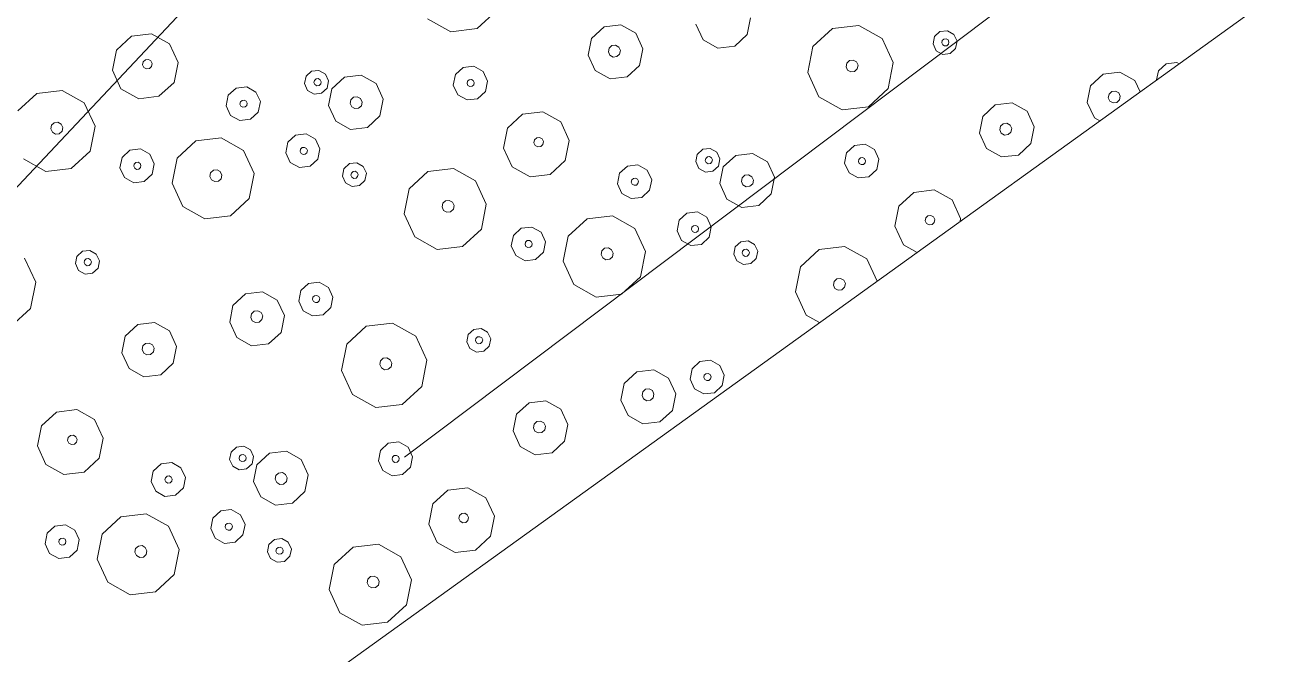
# Model space of a CAD drawing. Header units: metres. Extents: x -2858 to 512, y -1995 to 1252.
# Drawn here: x -555.32 to -549.55, y 353.29 to 356.21 of the extents above; entities that cross this region are included whole.
import ezdxf

# ---------------------------------------------------------------- set-up
doc = ezdxf.new("R2010")
doc.units = ezdxf.units.M
doc.layers.add('Calque commun', color=7, linetype='Continuous')
doc.layers.add('Calque7', color=7, linetype='Continuous')

# ---------------------------------------------------------------- blocks, each defined once
blk = doc.blocks.new('geometrebondepartleger')
at = {"layer": 'Calque7', "color": 1, "linetype": 'Continuous', "lineweight": 9}
blk.add_polyline3d([(141.2008, 124.9129, 79), (146.0805, 124.0046, 79), (151.5015, 122.9015, 79), (157.3363, 121.7891, 79), (165.9825, 119.9858, 79), (155.3815, 121.9588, 79), (170.0435, 119.0562, 79)], dxfattribs=at)
blk = doc.blocks.new('pattern')
at = {"layer": 'Calque commun', "color": 54, "linetype": 'Continuous', "lineweight": 9}
for p, q in [((96.0531, 109.1831), (96.0505, 109.195)), ((96.0902, 109.1503), (96.0531, 109.1831)), ((96.1394, 109.1456), (96.0902, 109.1503)), ((96.1762, 109.1674), (96.1394, 109.1456)), ((96.2457, 109.0937), (96.2687, 109.147)), ((96.2628, 109.0165), (96.2457, 109.0937)), ((96.3386, 109.0764), (96.3455, 109.0922)), ((96.3424, 109.0595), (96.3386, 109.0764)), ((96.3554, 109.048), (96.3424, 109.0595)), ((96.3455, 109.0922), (96.3604, 109.101)), ((96.3604, 109.101), (96.3777, 109.0994)), ((96.3777, 109.0994), (96.3906, 109.088)), ((96.3944, 109.0711), (96.3875, 109.0552)), ((96.3906, 109.088), (96.3944, 109.0711)), ((96.5005, 109.0695), (96.469, 108.9969)), ((96.4943, 109.0974), (96.5005, 109.0695)), ((96.3222, 108.9642), (96.2628, 109.0165)), ((96.3726, 109.0464), (96.3554, 109.048)), ((96.3875, 109.0552), (96.3726, 109.0464)), ((96.4009, 108.9567), (96.3222, 108.9642)), ((96.469, 108.9969), (96.4009, 108.9567)), ((96.6862, 108.8162), (96.7177, 108.8887)), ((96.7177, 108.8887), (96.7858, 108.929)), ((96.7858, 108.929), (96.8646, 108.9215)), ((96.8646, 108.9215), (96.9239, 108.8691)), ((97.2256, 108.8313), (97.2633, 108.9184)), ((97.2633, 108.9184), (97.2753, 108.9255)), ((96.9239, 108.8691), (96.9411, 108.7919)), ((97.2462, 108.7386), (97.2256, 108.8313)), ((97.3418, 108.8199), (97.3473, 108.8326)), ((97.3473, 108.8326), (97.3592, 108.8396)), ((97.3592, 108.8396), (97.373, 108.8383)), ((97.373, 108.8383), (97.3834, 108.8292)), ((97.3834, 108.8292), (97.3864, 108.8157)), ((97.5157, 108.8726), (97.5314, 108.8021)), ((96.7034, 108.739), (96.6862, 108.8162)), ((96.7867, 108.8003), (96.7935, 108.8162)), ((96.7904, 108.7834), (96.7867, 108.8003)), ((96.8034, 108.772), (96.7904, 108.7834)), ((96.7935, 108.8162), (96.8084, 108.825)), ((96.8206, 108.7703), (96.8034, 108.772)), ((96.8084, 108.825), (96.8257, 108.8233)), ((96.8355, 108.7791), (96.8206, 108.7703)), ((96.8257, 108.8233), (96.8386, 108.8119)), ((96.8424, 108.795), (96.8355, 108.7791)), ((96.8386, 108.8119), (96.8424, 108.795)), ((96.9411, 108.7919), (96.9096, 108.7193)), ((97.3448, 108.8064), (97.3418, 108.8199)), ((97.3552, 108.7972), (97.3448, 108.8064)), ((97.369, 108.7959), (97.3552, 108.7972)), ((97.3809, 108.803), (97.369, 108.7959)), ((97.3864, 108.8157), (97.3809, 108.803)), ((97.5314, 108.8021), (97.4936, 108.715)), ((97.6937, 108.7196), (97.7387, 108.8235)), ((96.7627, 108.6866), (96.7034, 108.739)), ((96.9096, 108.7193), (96.8415, 108.6791)), ((97.3174, 108.6758), (97.2462, 108.7386)), ((97.4936, 108.715), (97.4119, 108.6668)), ((97.7195, 108.6037), (97.6937, 108.7196)), ((97.8389, 108.7054), (97.8458, 108.7212)), ((97.8458, 108.7212), (97.8607, 108.73)), ((97.8607, 108.73), (97.878, 108.7284)), ((97.878, 108.7284), (97.8909, 108.7169)), ((97.8909, 108.7169), (97.8947, 108.7)), ((98.0604, 108.7527), (98.0759, 108.6831)), ((96.8415, 108.6791), (96.7627, 108.6866)), ((97.4119, 108.6668), (97.3174, 108.6758)), ((97.8427, 108.6885), (97.8389, 108.7054)), ((97.8557, 108.677), (97.8427, 108.6885)), ((97.8729, 108.6754), (97.8557, 108.677)), ((97.8878, 108.6842), (97.8729, 108.6754)), ((97.8947, 108.7), (97.8878, 108.6842)), ((98.0759, 108.6831), (98.0287, 108.5743)), ((97.8084, 108.5252), (97.7195, 108.6037)), ((98.5377, 108.5855), (98.5803, 108.6107)), ((98.5803, 108.6107), (98.6295, 108.606)), ((98.6295, 108.606), (98.6666, 108.5732)), ((98.0287, 108.5743), (97.9265, 108.5139)), ((98.5181, 108.5402), (98.5377, 108.5855)), ((98.5288, 108.4919), (98.5181, 108.5402)), ((98.5803, 108.535), (98.5844, 108.5446)), ((98.5844, 108.5446), (98.5933, 108.5498)), ((98.5933, 108.5498), (98.6037, 108.5488)), ((98.6037, 108.5488), (98.6115, 108.542)), ((98.6115, 108.542), (98.6137, 108.5318)), ((98.6666, 108.5732), (98.6774, 108.525)), ((97.9265, 108.5139), (97.8084, 108.5252)), ((98.5659, 108.4592), (98.5288, 108.4919)), ((98.5825, 108.5249), (98.5803, 108.535)), ((98.5903, 108.518), (98.5825, 108.5249)), ((98.6006, 108.517), (98.5903, 108.518)), ((98.6096, 108.5223), (98.6006, 108.517)), ((98.6137, 108.5318), (98.6096, 108.5223)), ((98.6774, 108.525), (98.6577, 108.4796)), ((98.7528, 108.4752), (98.8209, 108.5154)), ((98.8209, 108.5154), (98.8997, 108.5079)), ((98.8997, 108.5079), (98.959, 108.4555)), ((97.2915, 108.4057), (97.3112, 108.4511)), ((97.3112, 108.4511), (97.3538, 108.4762)), ((97.3538, 108.4762), (97.403, 108.4715)), ((97.403, 108.4715), (97.4401, 108.4388)), ((97.4401, 108.4388), (97.4508, 108.3905)), ((98.6151, 108.4545), (98.5659, 108.4592)), ((98.6577, 108.4796), (98.6151, 108.4545)), ((98.7213, 108.4026), (98.7528, 108.4752)), ((98.959, 108.4555), (98.9762, 108.3783)), ((96.6605, 108.3562), (96.6903, 108.3738)), ((96.6903, 108.3738), (96.7247, 108.3705)), ((96.7247, 108.3705), (96.7507, 108.3476)), ((97.3023, 108.3574), (97.2915, 108.4057)), ((97.3537, 108.4006), (97.3579, 108.4101)), ((97.356, 108.3904), (97.3537, 108.4006)), ((97.3638, 108.3836), (97.356, 108.3904)), ((97.3579, 108.4101), (97.3668, 108.4154)), ((97.3741, 108.3826), (97.3638, 108.3836)), ((97.3668, 108.4154), (97.3771, 108.4144)), ((97.383, 108.3879), (97.3741, 108.3826)), ((97.3771, 108.4144), (97.3849, 108.4075)), ((97.3872, 108.3974), (97.383, 108.3879)), ((97.3849, 108.4075), (97.3872, 108.3974)), ((97.4508, 108.3905), (97.4312, 108.3452)), ((98.7385, 108.3254), (98.7213, 108.4026)), ((98.8143, 108.3852), (98.8212, 108.4011)), ((98.8181, 108.3683), (98.8143, 108.3852)), ((98.8311, 108.3569), (98.8181, 108.3683)), ((98.8212, 108.4011), (98.8361, 108.4099)), ((98.8361, 108.4099), (98.8533, 108.4082)), ((98.8533, 108.4082), (98.8663, 108.3968)), ((98.8701, 108.3799), (98.8632, 108.364)), ((98.8663, 108.3968), (98.8701, 108.3799)), ((98.9762, 108.3783), (98.9447, 108.3057)), ((96.6467, 108.3245), (96.6605, 108.3562)), ((96.6542, 108.2907), (96.6467, 108.3245)), ((96.6845, 108.3216), (96.6886, 108.3311)), ((96.6867, 108.3115), (96.6845, 108.3216)), ((96.6945, 108.3046), (96.6867, 108.3115)), ((96.6886, 108.3311), (96.6975, 108.3364)), ((96.6975, 108.3364), (96.7079, 108.3354)), ((96.7138, 108.3089), (96.7048, 108.3036)), ((96.7079, 108.3354), (96.7157, 108.3286)), ((96.7179, 108.3184), (96.7138, 108.3089)), ((96.7157, 108.3286), (96.7179, 108.3184)), ((96.7582, 108.3139), (96.7444, 108.2821)), ((96.7507, 108.3476), (96.7582, 108.3139)), ((97.3394, 108.3247), (97.3023, 108.3574)), ((97.3886, 108.32), (97.3394, 108.3247)), ((97.4312, 108.3452), (97.3886, 108.32)), ((97.9918, 108.2857), (98.0055, 108.3175)), ((98.0055, 108.3175), (98.0353, 108.3351)), ((98.0353, 108.3351), (98.0698, 108.3318)), ((98.0698, 108.3318), (98.0957, 108.3089)), ((98.0957, 108.3089), (98.1033, 108.2751)), ((98.7978, 108.273), (98.7385, 108.3254)), ((98.8483, 108.3552), (98.8311, 108.3569)), ((98.8632, 108.364), (98.8483, 108.3552)), ((96.6802, 108.2678), (96.6542, 108.2907)), ((96.7146, 108.2645), (96.6802, 108.2678)), ((96.7048, 108.3036), (96.6945, 108.3046)), ((96.7444, 108.2821), (96.7146, 108.2645)), ((96.9322, 108.2019), (97.0386, 108.2647)), ((97.0386, 108.2647), (97.1617, 108.253)), ((97.1617, 108.253), (97.2543, 108.1712)), ((97.9993, 108.252), (97.9918, 108.2857)), ((98.0252, 108.229), (97.9993, 108.252)), ((98.0312, 108.283), (98.0353, 108.2925)), ((98.0335, 108.2729), (98.0312, 108.283)), ((98.0412, 108.266), (98.0335, 108.2729)), ((98.0353, 108.2925), (98.0443, 108.2978)), ((98.0516, 108.265), (98.0412, 108.266)), ((98.0443, 108.2978), (98.0546, 108.2968)), ((98.0605, 108.2703), (98.0516, 108.265)), ((98.0546, 108.2968), (98.0624, 108.2899)), ((98.0647, 108.2798), (98.0605, 108.2703)), ((98.0624, 108.2899), (98.0647, 108.2798)), ((98.1033, 108.2751), (98.0895, 108.2434)), ((98.8766, 108.2655), (98.7978, 108.273)), ((98.9447, 108.3057), (98.8766, 108.2655)), ((99.739, 108.2272), (99.8207, 108.2755)), ((99.8207, 108.2755), (99.9152, 108.2665)), ((99.9152, 108.2665), (99.9864, 108.2036)), ((96.883, 108.0885), (96.9322, 108.2019)), ((98.0597, 108.2258), (98.0252, 108.229)), ((98.0895, 108.2434), (98.0597, 108.2258)), ((99.1619, 108.125), (99.1934, 108.1976)), ((99.1934, 108.1976), (99.2615, 108.2378)), ((99.2615, 108.2378), (99.3402, 108.2303)), ((99.3402, 108.2303), (99.3995, 108.1779)), ((99.7012, 108.1401), (99.739, 108.2272)), ((99.9864, 108.2036), (100.007, 108.111)), ((100.2165, 108.1373), (100.3187, 108.1976)), ((100.3187, 108.1976), (100.4369, 108.1863)), ((97.2543, 108.1712), (97.2812, 108.0505)), ((97.6653, 108.0739), (97.6968, 108.1464)), ((97.6968, 108.1464), (97.7649, 108.1867)), ((97.7649, 108.1867), (97.8437, 108.1792)), ((97.8437, 108.1792), (97.903, 108.1268)), ((99.2692, 108.125), (99.2841, 108.1338)), ((99.2841, 108.1338), (99.3013, 108.1322)), ((99.3995, 108.1779), (99.4167, 108.1007)), ((99.7219, 108.0474), (99.7012, 108.1401)), ((99.8175, 108.1287), (99.823, 108.1414)), ((99.823, 108.1414), (99.8349, 108.1485)), ((99.8349, 108.1485), (99.8487, 108.1472)), ((99.8487, 108.1472), (99.8591, 108.138)), ((99.8591, 108.138), (99.8621, 108.1245)), ((100.1693, 108.0284), (100.2165, 108.1373)), ((100.4369, 108.1863), (100.5258, 108.1078)), ((96.9099, 107.9678), (96.883, 108.0885)), ((97.0442, 108.0727), (97.0511, 108.0886)), ((97.0511, 108.0886), (97.066, 108.0974)), ((97.066, 108.0974), (97.0832, 108.0958)), ((97.0832, 108.0958), (97.0962, 108.0843)), ((97.0962, 108.0843), (97.1, 108.0674)), ((97.7656, 108.0662), (97.7724, 108.0821)), ((97.7724, 108.0821), (97.7873, 108.0909)), ((97.7873, 108.0909), (97.8046, 108.0892)), ((97.8046, 108.0892), (97.8176, 108.0778)), ((97.8176, 108.0778), (97.8213, 108.0609)), ((97.903, 108.1268), (97.9202, 108.0496)), ((98.0449, 108.0354), (98.0645, 108.0808)), ((98.0645, 108.0808), (98.1071, 108.1059)), ((98.1071, 108.1059), (98.1563, 108.1013)), ((98.1563, 108.1013), (98.1934, 108.0685)), ((99.1791, 108.0478), (99.1619, 108.125)), ((99.2623, 108.1092), (99.2692, 108.125)), ((99.2661, 108.0923), (99.2623, 108.1092)), ((99.2791, 108.0808), (99.2661, 108.0923)), ((99.2963, 108.0792), (99.2791, 108.0808)), ((99.3112, 108.088), (99.2963, 108.0792)), ((99.3013, 108.1322), (99.3143, 108.1207)), ((99.3181, 108.1038), (99.3112, 108.088)), ((99.3143, 108.1207), (99.3181, 108.1038)), ((99.4167, 108.1007), (99.3853, 108.0281)), ((99.8205, 108.1152), (99.8175, 108.1287)), ((99.8308, 108.1061), (99.8205, 108.1152)), ((99.8446, 108.1048), (99.8308, 108.1061)), ((99.8566, 108.1118), (99.8446, 108.1048)), ((99.8621, 108.1245), (99.8566, 108.1118)), ((100.007, 108.111), (99.9693, 108.0239)), ((100.5258, 108.1078), (100.5516, 107.992)), ((97.048, 108.0559), (97.0442, 108.0727)), ((97.061, 108.0444), (97.048, 108.0559)), ((97.0782, 108.0428), (97.061, 108.0444)), ((97.0931, 108.0516), (97.0782, 108.0428)), ((97.1, 108.0674), (97.0931, 108.0516)), ((97.2812, 108.0505), (97.232, 107.9371)), ((97.6825, 107.9967), (97.6653, 108.0739)), ((97.7693, 108.0493), (97.7656, 108.0662)), ((97.7823, 108.0378), (97.7693, 108.0493)), ((97.7995, 108.0362), (97.7823, 108.0378)), ((97.8144, 108.045), (97.7995, 108.0362)), ((97.8213, 108.0609), (97.8144, 108.045)), ((97.9202, 108.0496), (97.8887, 107.977)), ((98.0556, 107.9872), (98.0449, 108.0354)), ((98.1058, 108.0332), (98.1099, 108.0428)), ((98.108, 108.0231), (98.1058, 108.0332)), ((98.1158, 108.0162), (98.108, 108.0231)), ((98.1099, 108.0428), (98.1188, 108.048)), ((98.1188, 108.048), (98.1292, 108.0471)), ((98.1351, 108.0205), (98.1261, 108.0153)), ((98.1292, 108.0471), (98.1369, 108.0402)), ((98.1392, 108.0301), (98.1351, 108.0205)), ((98.1369, 108.0402), (98.1392, 108.0301)), ((98.2041, 108.0203), (98.1845, 107.9749)), ((98.1934, 108.0685), (98.2041, 108.0203)), ((99.2384, 107.9954), (99.1791, 108.0478)), ((99.3853, 108.0281), (99.3172, 107.9879)), ((99.793, 107.9846), (99.7219, 108.0474)), ((99.9693, 108.0239), (99.8875, 107.9756)), ((100.1951, 107.9126), (100.1693, 108.0284)), ((100.3146, 108.0142), (100.3215, 108.0301)), ((100.3215, 108.0301), (100.3364, 108.0389)), ((100.3364, 108.0389), (100.3536, 108.0372)), ((100.3536, 108.0372), (100.3666, 108.0258)), ((100.3666, 108.0258), (100.3704, 108.0089)), ((97.0025, 107.886), (96.9099, 107.9678)), ((97.7418, 107.9443), (97.6825, 107.9967)), ((97.8887, 107.977), (97.8206, 107.9368)), ((98.0927, 107.9545), (98.0556, 107.9872)), ((98.1261, 108.0153), (98.1158, 108.0162)), ((98.1845, 107.9749), (98.1419, 107.9498)), ((98.3549, 107.93), (98.4571, 107.9903)), ((98.4571, 107.9903), (98.5752, 107.9791)), ((98.5752, 107.9791), (98.6642, 107.9006)), ((99.3172, 107.9879), (99.2384, 107.9954)), ((99.8875, 107.9756), (99.793, 107.9846)), ((100.3184, 107.9973), (100.3146, 108.0142)), ((100.3314, 107.9858), (100.3184, 107.9973)), ((100.3486, 107.9842), (100.3314, 107.9858)), ((100.3635, 107.993), (100.3486, 107.9842)), ((100.3704, 108.0089), (100.3635, 107.993)), ((100.5516, 107.992), (100.5044, 107.8831)), ((97.232, 107.9371), (97.1256, 107.8743)), ((97.8206, 107.9368), (97.7418, 107.9443)), ((97.8031, 107.9), (97.8329, 107.9176)), ((97.8329, 107.9176), (97.8674, 107.9143)), ((97.8674, 107.9143), (97.8933, 107.8914)), ((98.1419, 107.9498), (98.0927, 107.9545)), ((98.3077, 107.8211), (98.3549, 107.93)), ((100.2841, 107.834), (100.1951, 107.9126)), ((97.1256, 107.8743), (97.0025, 107.886)), ((97.7894, 107.8682), (97.8031, 107.9)), ((97.7969, 107.8344), (97.7894, 107.8682)), ((97.825, 107.8678), (97.8291, 107.8774)), ((97.8273, 107.8577), (97.825, 107.8678)), ((97.835, 107.8508), (97.8273, 107.8577)), ((97.8291, 107.8774), (97.8381, 107.8826)), ((97.8454, 107.8499), (97.835, 107.8508)), ((97.8381, 107.8826), (97.8484, 107.8817)), ((97.8543, 107.8551), (97.8454, 107.8499)), ((97.8484, 107.8817), (97.8562, 107.8748)), ((97.8585, 107.8647), (97.8543, 107.8551)), ((97.8562, 107.8748), (97.8585, 107.8647)), ((97.9008, 107.8576), (97.8871, 107.8258)), ((97.8933, 107.8914), (97.9008, 107.8576)), ((98.6642, 107.9006), (98.69, 107.7847)), ((100.5044, 107.8831), (100.4022, 107.8228)), ((97.8228, 107.8115), (97.7969, 107.8344)), ((97.8573, 107.8082), (97.8228, 107.8115)), ((97.8871, 107.8258), (97.8573, 107.8082)), ((98.3335, 107.7053), (98.3077, 107.8211)), ((98.453, 107.8069), (98.4599, 107.8228)), ((98.4567, 107.79), (98.453, 107.8069)), ((98.4697, 107.7786), (98.4567, 107.79)), ((98.4599, 107.8228), (98.4748, 107.8316)), ((98.4748, 107.8316), (98.492, 107.83)), ((98.492, 107.83), (98.505, 107.8185)), ((98.5087, 107.8016), (98.5019, 107.7858)), ((98.505, 107.8185), (98.5087, 107.8016)), ((100.4022, 107.8228), (100.2841, 107.834)), ((98.0864, 107.729), (98.129, 107.7541)), ((98.129, 107.7541), (98.1782, 107.7494)), ((98.1782, 107.7494), (98.2153, 107.7167)), ((98.4869, 107.777), (98.4697, 107.7786)), ((98.5019, 107.7858), (98.4869, 107.777)), ((98.69, 107.7847), (98.6428, 107.6759)), ((99.7672, 107.7145), (99.7869, 107.7599)), ((99.7869, 107.7599), (99.8295, 107.785)), ((99.8295, 107.785), (99.8787, 107.7803)), ((99.8787, 107.7803), (99.9157, 107.7476)), ((99.9157, 107.7476), (99.9265, 107.6994)), ((98.0668, 107.6836), (98.0864, 107.729)), ((98.0775, 107.6353), (98.0668, 107.6836)), ((98.129, 107.6785), (98.1331, 107.688)), ((98.1312, 107.6683), (98.129, 107.6785)), ((98.1331, 107.688), (98.1421, 107.6933)), ((98.1421, 107.6933), (98.1524, 107.6923)), ((98.1524, 107.6923), (98.1602, 107.6854)), ((98.1624, 107.6753), (98.1583, 107.6658)), ((98.1602, 107.6854), (98.1624, 107.6753)), ((98.2153, 107.7167), (98.2261, 107.6684)), ((98.4225, 107.6268), (98.3335, 107.7053)), ((98.6428, 107.6759), (98.5406, 107.6155)), ((99.1361, 107.6651), (99.1659, 107.6827)), ((99.1659, 107.6827), (99.2004, 107.6794)), ((99.2004, 107.6794), (99.2263, 107.6565)), ((99.778, 107.6663), (99.7672, 107.7145)), ((99.8294, 107.7094), (99.8335, 107.7189)), ((99.8317, 107.6993), (99.8294, 107.7094)), ((99.8394, 107.6924), (99.8317, 107.6993)), ((99.8335, 107.7189), (99.8425, 107.7242)), ((99.8498, 107.6914), (99.8394, 107.6924)), ((99.8425, 107.7242), (99.8528, 107.7232)), ((99.8587, 107.6967), (99.8498, 107.6914)), ((99.8528, 107.7232), (99.8606, 107.7164)), ((99.8629, 107.7062), (99.8587, 107.6967)), ((99.8606, 107.7164), (99.8629, 107.7062)), ((99.9265, 107.6994), (99.9068, 107.654)), ((98.1146, 107.6026), (98.0775, 107.6353)), ((98.139, 107.6615), (98.1312, 107.6683)), ((98.1494, 107.6605), (98.139, 107.6615)), ((98.1583, 107.6658), (98.1494, 107.6605)), ((98.2064, 107.6231), (98.1638, 107.5979)), ((98.2261, 107.6684), (98.2064, 107.6231)), ((98.5406, 107.6155), (98.4225, 107.6268)), ((99.1224, 107.6333), (99.1361, 107.6651)), ((99.1299, 107.5995), (99.1224, 107.6333)), ((99.1601, 107.6305), (99.1643, 107.64)), ((99.1624, 107.6203), (99.1601, 107.6305)), ((99.1702, 107.6134), (99.1624, 107.6203)), ((99.1643, 107.64), (99.1732, 107.6453)), ((99.1732, 107.6453), (99.1836, 107.6443)), ((99.1895, 107.6177), (99.1805, 107.6125)), ((99.1836, 107.6443), (99.1913, 107.6374)), ((99.1936, 107.6273), (99.1895, 107.6177)), ((99.1913, 107.6374), (99.1936, 107.6273)), ((99.2339, 107.6227), (99.2201, 107.5909)), ((99.2263, 107.6565), (99.2339, 107.6227)), ((99.815, 107.6336), (99.778, 107.6663)), ((99.8643, 107.6289), (99.815, 107.6336)), ((99.9068, 107.654), (99.8643, 107.6289)), ((100.4674, 107.5946), (100.4812, 107.6263)), ((100.4812, 107.6263), (100.511, 107.6439)), ((100.511, 107.6439), (100.5455, 107.6406)), ((100.5455, 107.6406), (100.5714, 107.6177)), ((100.5714, 107.6177), (100.5789, 107.584)), ((97.2196, 107.57), (97.2877, 107.6102)), ((97.2877, 107.6102), (97.3665, 107.6027)), ((97.3665, 107.6027), (97.4258, 107.5503)), ((98.1638, 107.5979), (98.1146, 107.6026)), ((98.6308, 107.554), (98.6733, 107.5791)), ((98.6733, 107.5791), (98.7226, 107.5744)), ((98.7226, 107.5744), (98.7596, 107.5417)), ((99.1558, 107.5766), (99.1299, 107.5995)), ((99.1903, 107.5733), (99.1558, 107.5766)), ((99.1805, 107.6125), (99.1702, 107.6134)), ((99.2201, 107.5909), (99.1903, 107.5733)), ((99.4078, 107.5107), (99.5143, 107.5736)), ((99.5143, 107.5736), (99.6373, 107.5618)), ((99.6373, 107.5618), (99.73, 107.48)), ((100.475, 107.5608), (100.4674, 107.5946)), ((100.5009, 107.5379), (100.475, 107.5608)), ((100.5069, 107.5918), (100.511, 107.6013)), ((100.5091, 107.5817), (100.5069, 107.5918)), ((100.5169, 107.5748), (100.5091, 107.5817)), ((100.511, 107.6013), (100.5199, 107.6066)), ((100.5273, 107.5738), (100.5169, 107.5748)), ((100.5199, 107.6066), (100.5303, 107.6056)), ((100.5362, 107.5791), (100.5273, 107.5738)), ((100.5303, 107.6056), (100.5381, 107.5988)), ((100.5403, 107.5886), (100.5362, 107.5791)), ((100.5381, 107.5988), (100.5403, 107.5886)), ((100.5789, 107.584), (100.5652, 107.5522)), ((97.4258, 107.5503), (97.443, 107.4731)), ((98.6111, 107.5086), (98.6308, 107.554)), ((98.6218, 107.4604), (98.6111, 107.5086)), ((98.6733, 107.5035), (98.6774, 107.513)), ((98.6755, 107.4934), (98.6733, 107.5035)), ((98.6774, 107.513), (98.6864, 107.5183)), ((98.6864, 107.5183), (98.6967, 107.5173)), ((98.6967, 107.5173), (98.7045, 107.5105)), ((98.7067, 107.5003), (98.7026, 107.4908)), ((98.7045, 107.5105), (98.7067, 107.5003)), ((98.7596, 107.5417), (98.7704, 107.4935)), ((99.3587, 107.3973), (99.4078, 107.5107)), ((100.5354, 107.5346), (100.5009, 107.5379)), ((100.5652, 107.5522), (100.5354, 107.5346)), ((97.443, 107.4731), (97.4115, 107.4005)), ((98.6589, 107.4277), (98.6218, 107.4604)), ((98.6833, 107.4865), (98.6755, 107.4934)), ((98.6937, 107.4855), (98.6833, 107.4865)), ((98.7026, 107.4908), (98.6937, 107.4855)), ((98.7507, 107.4481), (98.7081, 107.423)), ((98.7704, 107.4935), (98.7507, 107.4481)), ((99.73, 107.48), (99.7569, 107.3594)), ((100.141, 107.3827), (100.1725, 107.4553)), ((100.1725, 107.4553), (100.2406, 107.4955)), ((100.2406, 107.4955), (100.3194, 107.488)), ((100.3194, 107.488), (100.3786, 107.4356)), ((98.7081, 107.423), (98.6589, 107.4277)), ((99.3856, 107.2767), (99.3587, 107.3973)), ((99.5199, 107.3816), (99.5268, 107.3975)), ((99.5268, 107.3975), (99.5417, 107.4062)), ((99.5417, 107.4062), (99.5589, 107.4046)), ((99.5589, 107.4046), (99.5719, 107.3932)), ((99.5719, 107.3932), (99.5756, 107.3763)), ((100.1582, 107.3055), (100.141, 107.3827)), ((100.2412, 107.375), (100.2481, 107.3909)), ((100.2481, 107.3909), (100.263, 107.3997)), ((100.263, 107.3997), (100.2803, 107.398)), ((100.2803, 107.398), (100.2932, 107.3866)), ((100.2932, 107.3866), (100.297, 107.3697)), ((100.3786, 107.4356), (100.3959, 107.3584)), ((100.5205, 107.3443), (100.5402, 107.3896)), ((100.5402, 107.3896), (100.5828, 107.4148)), ((100.5828, 107.4148), (100.632, 107.4101)), ((100.632, 107.4101), (100.6691, 107.3774)), ((97.6602, 107.2924), (97.7283, 107.3326)), ((97.7283, 107.3326), (97.8071, 107.3251)), ((97.8071, 107.3251), (97.8664, 107.2727)), ((98.2058, 107.322), (98.2876, 107.3703)), ((98.2876, 107.3703), (98.3821, 107.3613)), ((98.3821, 107.3613), (98.4532, 107.2984)), ((99.5237, 107.3647), (99.5199, 107.3816)), ((99.5366, 107.3532), (99.5237, 107.3647)), ((99.5538, 107.3516), (99.5366, 107.3532)), ((99.5687, 107.3604), (99.5538, 107.3516)), ((99.5756, 107.3763), (99.5687, 107.3604)), ((99.7569, 107.3594), (99.7077, 107.246)), ((100.245, 107.3581), (100.2412, 107.375)), ((100.258, 107.3467), (100.245, 107.3581)), ((100.2752, 107.345), (100.258, 107.3467)), ((100.2901, 107.3538), (100.2752, 107.345)), ((100.297, 107.3697), (100.2901, 107.3538)), ((100.3959, 107.3584), (100.3644, 107.2858)), ((100.5313, 107.296), (100.5205, 107.3443)), ((100.5814, 107.3421), (100.5856, 107.3516)), ((100.5837, 107.332), (100.5814, 107.3421)), ((100.5915, 107.3251), (100.5837, 107.332)), ((100.5856, 107.3516), (100.5945, 107.3569)), ((100.6018, 107.3241), (100.5915, 107.3251)), ((100.5945, 107.3569), (100.6048, 107.3559)), ((100.6107, 107.3294), (100.6018, 107.3241)), ((100.6048, 107.3559), (100.6126, 107.349)), ((100.6149, 107.3389), (100.6107, 107.3294)), ((100.6126, 107.349), (100.6149, 107.3389)), ((100.6798, 107.3291), (100.6601, 107.2837)), ((100.6691, 107.3774), (100.6798, 107.3291)), ((97.6287, 107.2198), (97.6602, 107.2924)), ((97.8664, 107.2727), (97.8836, 107.1955)), ((98.1681, 107.2349), (98.2058, 107.322)), ((98.4532, 107.2984), (98.4739, 107.2058)), ((98.6834, 107.2321), (98.7855, 107.2924)), ((98.7855, 107.2924), (98.9037, 107.2812)), ((98.9037, 107.2812), (98.9926, 107.2026)), ((99.4782, 107.1948), (99.3856, 107.2767)), ((100.2175, 107.2531), (100.1582, 107.3055)), ((100.3644, 107.2858), (100.2963, 107.2456)), ((100.5683, 107.2633), (100.5313, 107.296)), ((100.6601, 107.2837), (100.6176, 107.2586)), ((100.8306, 107.2389), (100.9328, 107.2992)), ((100.9328, 107.2992), (101.0509, 107.2879)), ((101.0509, 107.2879), (101.1398, 107.2094)), ((97.6459, 107.1426), (97.6287, 107.2198)), ((97.7291, 107.204), (97.736, 107.2198)), ((97.736, 107.2198), (97.7509, 107.2286)), ((97.7509, 107.2286), (97.7682, 107.227)), ((97.7682, 107.227), (97.7811, 107.2155)), ((97.7811, 107.2155), (97.7849, 107.1986)), ((98.1887, 107.1423), (98.1681, 107.2349)), ((98.2843, 107.2235), (98.2898, 107.2362)), ((98.2873, 107.21), (98.2843, 107.2235)), ((98.2977, 107.2009), (98.2873, 107.21)), ((98.2898, 107.2362), (98.3017, 107.2433)), ((98.3017, 107.2433), (98.3155, 107.242)), ((98.3155, 107.242), (98.3259, 107.2328)), ((98.3289, 107.2193), (98.3234, 107.2066)), ((98.3259, 107.2328), (98.3289, 107.2193)), ((98.6362, 107.1232), (98.6834, 107.2321)), ((99.7077, 107.246), (99.6013, 107.1831)), ((100.2963, 107.2456), (100.2175, 107.2531)), ((100.2788, 107.2088), (100.3086, 107.2264)), ((100.3086, 107.2264), (100.3431, 107.2231)), ((100.3431, 107.2231), (100.369, 107.2002)), ((100.6176, 107.2586), (100.5683, 107.2633)), ((100.7834, 107.13), (100.8306, 107.2389)), ((101.1398, 107.2094), (101.1656, 107.0936)), ((97.7329, 107.1871), (97.7291, 107.204)), ((97.7459, 107.1756), (97.7329, 107.1871)), ((97.7631, 107.174), (97.7459, 107.1756)), ((97.778, 107.1828), (97.7631, 107.174)), ((97.7849, 107.1986), (97.778, 107.1828)), ((97.8836, 107.1955), (97.8521, 107.1229)), ((98.3115, 107.1996), (98.2977, 107.2009)), ((98.3234, 107.2066), (98.3115, 107.1996)), ((98.4739, 107.2058), (98.4361, 107.1187)), ((98.9926, 107.2026), (99.0184, 107.0868)), ((99.6013, 107.1831), (99.4782, 107.1948)), ((100.265, 107.1771), (100.2788, 107.2088)), ((100.2726, 107.1433), (100.265, 107.1771)), ((100.3007, 107.1767), (100.3048, 107.1862)), ((100.3029, 107.1665), (100.3007, 107.1767)), ((100.3107, 107.1597), (100.3029, 107.1665)), ((100.3048, 107.1862), (100.3138, 107.1915)), ((100.3211, 107.1587), (100.3107, 107.1597)), ((100.3138, 107.1915), (100.3241, 107.1905)), ((100.33, 107.164), (100.3211, 107.1587)), ((100.3241, 107.1905), (100.3319, 107.1836)), ((100.3341, 107.1735), (100.33, 107.164)), ((100.3319, 107.1836), (100.3341, 107.1735)), ((100.3765, 107.1664), (100.3628, 107.1347)), ((100.369, 107.2002), (100.3765, 107.1664)), ((97.7052, 107.0902), (97.6459, 107.1426)), ((97.8521, 107.1229), (97.784, 107.0827)), ((98.2599, 107.0794), (98.1887, 107.1423)), ((98.4361, 107.1187), (98.3544, 107.0704)), ((98.662, 107.0074), (98.6362, 107.1232)), ((98.7814, 107.109), (98.7883, 107.1249)), ((98.7852, 107.0921), (98.7814, 107.109)), ((98.7883, 107.1249), (98.8032, 107.1337)), ((98.8032, 107.1337), (98.8205, 107.132)), ((98.8205, 107.132), (98.8334, 107.1206)), ((98.8372, 107.1037), (98.8303, 107.0878)), ((98.8334, 107.1206), (98.8372, 107.1037)), ((100.2985, 107.1204), (100.2726, 107.1433)), ((100.333, 107.1171), (100.2985, 107.1204)), ((100.3628, 107.1347), (100.333, 107.1171)), ((100.8092, 107.0142), (100.7834, 107.13)), ((100.9287, 107.1158), (100.9355, 107.1317)), ((100.9324, 107.0989), (100.9287, 107.1158)), ((100.9454, 107.0874), (100.9324, 107.0989)), ((100.9355, 107.1317), (100.9504, 107.1404)), ((100.9504, 107.1404), (100.9677, 107.1388)), ((100.9775, 107.0946), (100.9626, 107.0858)), ((100.9677, 107.1388), (100.9806, 107.1273)), ((100.9844, 107.1105), (100.9775, 107.0946)), ((100.9806, 107.1273), (100.9844, 107.1105)), ((97.784, 107.0827), (97.7052, 107.0902)), ((98.3544, 107.0704), (98.2599, 107.0794)), ((98.7982, 107.0807), (98.7852, 107.0921)), ((98.8154, 107.079), (98.7982, 107.0807)), ((98.8303, 107.0878), (98.8154, 107.079)), ((99.0184, 107.0868), (98.9712, 106.9779)), ((100.5425, 106.9924), (100.5621, 107.0378)), ((100.5621, 107.0378), (100.6047, 107.0629)), ((100.6047, 107.0629), (100.6539, 107.0583)), ((100.6539, 107.0583), (100.691, 107.0255)), ((100.9626, 107.0858), (100.9454, 107.0874)), ((101.1656, 107.0936), (101.1184, 106.9847)), ((98.7509, 106.9288), (98.662, 107.0074)), ((99.4606, 106.9438), (99.4802, 106.9892)), ((99.4802, 106.9892), (99.5228, 107.0143)), ((99.5228, 107.0143), (99.572, 107.0096)), ((99.572, 107.0096), (99.6091, 106.9769)), ((100.5532, 106.9442), (100.5425, 106.9924)), ((100.6046, 106.9873), (100.6088, 106.9968)), ((100.6069, 106.9772), (100.6046, 106.9873)), ((100.6088, 106.9968), (100.6177, 107.0021)), ((100.6177, 107.0021), (100.6281, 107.0011)), ((100.6281, 107.0011), (100.6358, 106.9943)), ((100.6381, 106.9841), (100.634, 106.9746)), ((100.6358, 106.9943), (100.6381, 106.9841)), ((100.691, 107.0255), (100.7017, 106.9773)), ((100.8981, 106.9356), (100.8092, 107.0142)), ((101.1184, 106.9847), (101.0163, 106.9244)), ((98.869, 106.9176), (98.7509, 106.9288)), ((98.9712, 106.9779), (98.869, 106.9176)), ((99.4713, 106.8955), (99.4606, 106.9438)), ((99.5228, 106.9387), (99.5269, 106.9482)), ((99.525, 106.9285), (99.5228, 106.9387)), ((99.5328, 106.9217), (99.525, 106.9285)), ((99.5269, 106.9482), (99.5358, 106.9535)), ((99.5431, 106.9207), (99.5328, 106.9217)), ((99.5358, 106.9535), (99.5462, 106.9525)), ((99.5521, 106.926), (99.5431, 106.9207)), ((99.5462, 106.9525), (99.554, 106.9456)), ((99.5562, 106.9355), (99.5521, 106.926)), ((99.554, 106.9456), (99.5562, 106.9355)), ((99.6199, 106.9286), (99.6002, 106.8833)), ((99.6091, 106.9769), (99.6199, 106.9286)), ((100.5903, 106.9115), (100.5532, 106.9442)), ((100.6147, 106.9703), (100.6069, 106.9772)), ((100.625, 106.9693), (100.6147, 106.9703)), ((100.634, 106.9746), (100.625, 106.9693)), ((100.6821, 106.9319), (100.6395, 106.9068)), ((100.7017, 106.9773), (100.6821, 106.9319)), ((101.0163, 106.9244), (100.8981, 106.9356)), ((98.2537, 106.8547), (98.2963, 106.8798)), ((98.2963, 106.8798), (98.3455, 106.8752)), ((98.3455, 106.8752), (98.3826, 106.8424)), ((99.5084, 106.8628), (99.4713, 106.8955)), ((99.5576, 106.8581), (99.5084, 106.8628)), ((99.6002, 106.8833), (99.5576, 106.8581)), ((99.6638, 106.8062), (99.6953, 106.8788)), ((99.6953, 106.8788), (99.7634, 106.919)), ((99.7634, 106.919), (99.8422, 106.9115)), ((99.8422, 106.9115), (99.9015, 106.8591)), ((100.6395, 106.9068), (100.5903, 106.9115)), ((101.0868, 106.8175), (101.1064, 106.8628)), ((101.1064, 106.8628), (101.149, 106.888)), ((101.149, 106.888), (101.1982, 106.8833)), ((101.1982, 106.8833), (101.2353, 106.8506)), ((98.234, 106.8093), (98.2537, 106.8547)), ((98.2448, 106.7611), (98.234, 106.8093)), ((98.2962, 106.8042), (98.3004, 106.8138)), ((98.3004, 106.8138), (98.3093, 106.819)), ((98.3093, 106.819), (98.3196, 106.818)), ((98.3196, 106.818), (98.3274, 106.8112)), ((98.3274, 106.8112), (98.3297, 106.801)), ((98.3826, 106.8424), (98.3933, 106.7942)), ((99.681, 106.729), (99.6638, 106.8062)), ((99.7637, 106.8047), (99.7786, 106.8135)), ((99.7786, 106.8135), (99.7958, 106.8119)), ((99.7958, 106.8119), (99.8088, 106.8004)), ((99.9015, 106.8591), (99.9187, 106.7819)), ((101.0975, 106.7692), (101.0868, 106.8175)), ((101.149, 106.8123), (101.1531, 106.8219)), ((101.1512, 106.8022), (101.149, 106.8123)), ((101.1531, 106.8219), (101.162, 106.8271)), ((101.162, 106.8271), (101.1724, 106.8262)), ((101.1724, 106.8262), (101.1802, 106.8193)), ((101.1824, 106.8092), (101.1783, 106.7996)), ((101.1802, 106.8193), (101.1824, 106.8092)), ((101.2353, 106.8506), (101.246, 106.8023)), ((98.2819, 106.7284), (98.2448, 106.7611)), ((98.2985, 106.7941), (98.2962, 106.8042)), ((98.3063, 106.7872), (98.2985, 106.7941)), ((98.3166, 106.7862), (98.3063, 106.7872)), ((98.3256, 106.7915), (98.3166, 106.7862)), ((98.3297, 106.801), (98.3256, 106.7915)), ((98.3736, 106.7488), (98.3311, 106.7237)), ((98.3933, 106.7942), (98.3736, 106.7488)), ((99.7568, 106.7888), (99.7637, 106.8047)), ((99.7606, 106.772), (99.7568, 106.7888)), ((99.7736, 106.7605), (99.7606, 106.772)), ((99.7908, 106.7589), (99.7736, 106.7605)), ((99.8057, 106.7677), (99.7908, 106.7589)), ((99.8126, 106.7835), (99.8057, 106.7677)), ((99.8088, 106.8004), (99.8126, 106.7835)), ((99.9187, 106.7819), (99.8872, 106.7094)), ((101.1346, 106.7365), (101.0975, 106.7692)), ((101.159, 106.7953), (101.1512, 106.8022)), ((101.1693, 106.7944), (101.159, 106.7953)), ((101.1783, 106.7996), (101.1693, 106.7944)), ((101.2264, 106.7569), (101.1838, 106.7318)), ((101.246, 106.8023), (101.2264, 106.7569)), ((98.3311, 106.7237), (98.2819, 106.7284)), ((98.9343, 106.6894), (98.948, 106.7211)), ((98.9418, 106.6556), (98.9343, 106.6894)), ((98.948, 106.7211), (98.9778, 106.7387)), ((98.9737, 106.6866), (98.9778, 106.6962)), ((98.9778, 106.7387), (99.0123, 106.7354)), ((98.9778, 106.6962), (98.9868, 106.7014)), ((98.9868, 106.7014), (98.9971, 106.7004)), ((98.9971, 106.7004), (99.0049, 106.6936)), ((99.0049, 106.6936), (99.0071, 106.6834)), ((99.0123, 106.7354), (99.0382, 106.7125)), ((99.0382, 106.7125), (99.0458, 106.6788)), ((99.7403, 106.6766), (99.681, 106.729)), ((99.8872, 106.7094), (99.8191, 106.6691)), ((101.1838, 106.7318), (101.1346, 106.7365)), ((97.9811, 106.6684), (98.1042, 106.6566)), ((98.1042, 106.6566), (98.1968, 106.5748)), ((98.9677, 106.6327), (98.9418, 106.6556)), ((99.0022, 106.6294), (98.9677, 106.6327)), ((98.976, 106.6765), (98.9737, 106.6866)), ((98.9837, 106.6696), (98.976, 106.6765)), ((98.9941, 106.6686), (98.9837, 106.6696)), ((99.003, 106.6739), (98.9941, 106.6686)), ((99.032, 106.647), (99.0022, 106.6294)), ((99.0071, 106.6834), (99.003, 106.6739)), ((99.0458, 106.6788), (99.032, 106.647)), ((99.8191, 106.6691), (99.7403, 106.6766)), ((100.1359, 106.6012), (100.204, 106.6414)), ((100.204, 106.6414), (100.2827, 106.6339)), ((100.2827, 106.6339), (100.342, 106.5816)), ((100.6815, 106.6308), (100.7632, 106.6791)), ((100.7632, 106.6791), (100.8577, 106.6701)), ((100.8577, 106.6701), (100.9289, 106.6073)), ((98.1968, 106.5748), (98.2237, 106.4542)), ((98.6393, 106.5501), (98.7074, 106.5903)), ((98.7074, 106.5903), (98.7862, 106.5828)), ((98.7862, 106.5828), (98.8455, 106.5304)), ((100.1044, 106.5286), (100.1359, 106.6012)), ((100.342, 106.5816), (100.3592, 106.5044)), ((100.6437, 106.5437), (100.6815, 106.6308)), ((100.9289, 106.6073), (100.9495, 106.5146)), ((98.6078, 106.4775), (98.6393, 106.5501)), ((98.8455, 106.5304), (98.8627, 106.4532)), ((100.1216, 106.4514), (100.1044, 106.5286)), ((100.2048, 106.5128), (100.2117, 106.5287)), ((100.2117, 106.5287), (100.2266, 106.5375)), ((100.2266, 106.5375), (100.2438, 106.5358)), ((100.2438, 106.5358), (100.2568, 106.5244)), ((100.2568, 106.5244), (100.2606, 106.5075)), ((100.6644, 106.4511), (100.6437, 106.5437)), ((100.76, 106.5324), (100.7655, 106.5451)), ((100.763, 106.5189), (100.76, 106.5324)), ((100.7733, 106.5097), (100.763, 106.5189)), ((100.7655, 106.5451), (100.7774, 106.5521)), ((100.7774, 106.5521), (100.7912, 106.5508)), ((100.7912, 106.5508), (100.8016, 106.5416)), ((100.8046, 106.5281), (100.799, 106.5154)), ((100.8016, 106.5416), (100.8046, 106.5281)), ((98.625, 106.4003), (98.6078, 106.4775)), ((98.7081, 106.4698), (98.7149, 106.4857)), ((98.7118, 106.4529), (98.7081, 106.4698)), ((98.7149, 106.4857), (98.7299, 106.4945)), ((98.7299, 106.4945), (98.7471, 106.4929)), ((98.7471, 106.4929), (98.76, 106.4814)), ((98.7638, 106.4645), (98.7569, 106.4486)), ((98.76, 106.4814), (98.7638, 106.4645)), ((98.9874, 106.4391), (99.007, 106.4845)), ((99.007, 106.4845), (99.0496, 106.5096)), ((99.0496, 106.5096), (99.0988, 106.5049)), ((99.0988, 106.5049), (99.1359, 106.4722)), ((99.1359, 106.4722), (99.1466, 106.4239)), ((100.2086, 106.4959), (100.2048, 106.5128)), ((100.2216, 106.4845), (100.2086, 106.4959)), ((100.2388, 106.4828), (100.2216, 106.4845)), ((100.2537, 106.4916), (100.2388, 106.4828)), ((100.2606, 106.5075), (100.2537, 106.4916)), ((100.3592, 106.5044), (100.3278, 106.4318)), ((100.7871, 106.5084), (100.7733, 106.5097)), ((100.799, 106.5154), (100.7871, 106.5084)), ((100.9495, 106.5146), (100.9118, 106.4275)), ((98.7248, 106.4415), (98.7118, 106.4529)), ((98.742, 106.4398), (98.7248, 106.4415)), ((98.7569, 106.4486), (98.742, 106.4398)), ((98.8627, 106.4532), (98.8312, 106.3807)), ((98.9981, 106.3908), (98.9874, 106.4391)), ((99.0483, 106.4369), (99.0524, 106.4464)), ((99.0505, 106.4268), (99.0483, 106.4369)), ((99.0583, 106.4199), (99.0505, 106.4268)), ((99.0524, 106.4464), (99.0613, 106.4517)), ((99.0686, 106.4189), (99.0583, 106.4199)), ((99.0613, 106.4517), (99.0717, 106.4507)), ((99.0776, 106.4242), (99.0686, 106.4189)), ((99.0717, 106.4507), (99.0794, 106.4438)), ((99.0817, 106.4337), (99.0776, 106.4242)), ((99.0794, 106.4438), (99.0817, 106.4337)), ((99.1466, 106.4239), (99.127, 106.3785)), ((100.1809, 106.3991), (100.1216, 106.4514)), ((100.3278, 106.4318), (100.2597, 106.3916)), ((100.7355, 106.3883), (100.6644, 106.4511)), ((100.9118, 106.4275), (100.83, 106.3793)), ((98.6843, 106.3479), (98.625, 106.4003)), ((98.7631, 106.3404), (98.6843, 106.3479)), ((98.8312, 106.3807), (98.7631, 106.3404)), ((99.0352, 106.3581), (98.9981, 106.3908)), ((99.0844, 106.3534), (99.0352, 106.3581)), ((99.127, 106.3785), (99.0844, 106.3534)), ((99.2974, 106.3337), (99.3996, 106.394)), ((99.3996, 106.394), (99.5177, 106.3827)), ((99.5177, 106.3827), (99.6067, 106.3042)), ((100.2597, 106.3916), (100.1809, 106.3991)), ((100.83, 106.3793), (100.7355, 106.3883)), ((98.7319, 106.2719), (98.7456, 106.3036)), ((98.7456, 106.3036), (98.7754, 106.3212)), ((98.7716, 106.281), (98.7806, 106.2863)), ((98.7754, 106.3212), (98.8099, 106.3179)), ((98.7806, 106.2863), (98.7909, 106.2853)), ((98.7909, 106.2853), (98.7987, 106.2784)), ((98.8099, 106.3179), (98.8358, 106.295)), ((98.8358, 106.295), (98.8434, 106.2612)), ((99.2502, 106.2248), (99.2974, 106.3337)), ((99.6067, 106.3042), (99.6325, 106.1884)), ((98.7394, 106.2381), (98.7319, 106.2719)), ((98.7653, 106.2152), (98.7394, 106.2381)), ((98.7675, 106.2715), (98.7716, 106.281)), ((98.7698, 106.2614), (98.7675, 106.2715)), ((98.7775, 106.2545), (98.7698, 106.2614)), ((98.7879, 106.2535), (98.7775, 106.2545)), ((98.7968, 106.2588), (98.7879, 106.2535)), ((98.801, 106.2683), (98.7968, 106.2588)), ((98.7987, 106.2784), (98.801, 106.2683)), ((98.8296, 106.2295), (98.7998, 106.2119)), ((98.8434, 106.2612), (98.8296, 106.2295)), ((99.4024, 106.2265), (99.4173, 106.2353)), ((99.4173, 106.2353), (99.4345, 106.2336)), ((99.4345, 106.2336), (99.4475, 106.2222)), ((98.7998, 106.2119), (98.7653, 106.2152)), ((99.276, 106.109), (99.2502, 106.2248)), ((99.3955, 106.2106), (99.4024, 106.2265)), ((99.3992, 106.1937), (99.3955, 106.2106)), ((99.4122, 106.1822), (99.3992, 106.1937)), ((99.4294, 106.1806), (99.4122, 106.1822)), ((99.4444, 106.1894), (99.4294, 106.1806)), ((99.4512, 106.2053), (99.4444, 106.1894)), ((99.4475, 106.2222), (99.4512, 106.2053)), ((99.6325, 106.1884), (99.5853, 106.0795)), ((99.0093, 106.0872), (99.0289, 106.1326)), ((99.0289, 106.1326), (99.0715, 106.1577)), ((99.0715, 106.1577), (99.1207, 106.1531)), ((99.1207, 106.1531), (99.1578, 106.1203)), ((99.1578, 106.1203), (99.1686, 106.0721)), ((99.02, 106.039), (99.0093, 106.0872)), ((99.0715, 106.0821), (99.0756, 106.0917)), ((99.0737, 106.072), (99.0715, 106.0821)), ((99.0815, 106.0651), (99.0737, 106.072)), ((99.0756, 106.0917), (99.0845, 106.0969)), ((99.0919, 106.0641), (99.0815, 106.0651)), ((99.0845, 106.0969), (99.0949, 106.0959)), ((99.1008, 106.0694), (99.0919, 106.0641)), ((99.0949, 106.0959), (99.1027, 106.0891)), ((99.1049, 106.0789), (99.1008, 106.0694)), ((99.1027, 106.0891), (99.1049, 106.0789)), ((99.1686, 106.0721), (99.1489, 106.0267)), ((99.365, 106.0304), (99.276, 106.109)), ((99.5853, 106.0795), (99.4831, 106.0192)), ((100.0649, 106.0369), (100.0786, 106.0687)), ((100.0786, 106.0687), (100.1084, 106.0863)), ((100.1084, 106.0863), (100.1429, 106.083)), ((100.1429, 106.083), (100.1688, 106.0601)), ((100.1688, 106.0601), (100.1764, 106.0263)), ((99.0571, 106.0063), (99.02, 106.039)), ((99.1063, 106.0016), (99.0571, 106.0063)), ((99.1489, 106.0267), (99.1063, 106.0016)), ((99.4831, 106.0192), (99.365, 106.0304)), ((100.0724, 106.0032), (100.0649, 106.0369)), ((100.0983, 105.9803), (100.0724, 106.0032)), ((100.1026, 106.0341), (100.1068, 106.0436)), ((100.1049, 106.024), (100.1026, 106.0341)), ((100.1127, 106.0171), (100.1049, 106.024)), ((100.1068, 106.0436), (100.1157, 106.0489)), ((100.123, 106.0161), (100.1127, 106.0171)), ((100.1157, 106.0489), (100.1261, 106.0479)), ((100.132, 106.0214), (100.123, 106.0161)), ((100.1261, 106.0479), (100.1338, 106.041)), ((100.1361, 106.0309), (100.132, 106.0214)), ((100.1338, 106.041), (100.1361, 106.0309)), ((100.1764, 106.0263), (100.1626, 105.9946)), ((99.5536, 105.9123), (99.5733, 105.9576)), ((99.5733, 105.9576), (99.6158, 105.9828)), ((99.6158, 105.9828), (99.6651, 105.9781)), ((99.6651, 105.9781), (99.7021, 105.9454)), ((99.7021, 105.9454), (99.7129, 105.8971)), ((100.1328, 105.977), (100.0983, 105.9803)), ((100.1626, 105.9946), (100.1328, 105.977)), ((100.3503, 105.9144), (100.4568, 105.9772)), ((100.4568, 105.9772), (100.5798, 105.9655)), ((99.5643, 105.864), (99.5536, 105.9123)), ((99.6158, 105.9072), (99.6199, 105.9167)), ((99.618, 105.897), (99.6158, 105.9072)), ((99.6258, 105.8901), (99.618, 105.897)), ((99.6199, 105.9167), (99.6289, 105.922)), ((99.6362, 105.8892), (99.6258, 105.8901)), ((99.6289, 105.922), (99.6392, 105.921)), ((99.6451, 105.8944), (99.6362, 105.8892)), ((99.6392, 105.921), (99.647, 105.9141)), ((99.6492, 105.904), (99.6451, 105.8944)), ((99.647, 105.9141), (99.6492, 105.904)), ((99.7129, 105.8971), (99.6932, 105.8517)), ((100.3012, 105.801), (100.3503, 105.9144)), ((99.6014, 105.8313), (99.5643, 105.864)), ((99.6506, 105.8266), (99.6014, 105.8313)), ((99.6932, 105.8517), (99.6506, 105.8266)), ((99.1483, 105.7256), (99.2301, 105.7739)), ((99.2301, 105.7739), (99.3246, 105.7649)), ((99.1106, 105.6386), (99.1483, 105.7256)), ((99.3246, 105.7649), (99.3957, 105.7021)), ((99.3957, 105.7021), (99.4164, 105.6094)), ((99.6259, 105.6357), (99.728, 105.696)), ((99.728, 105.696), (99.8462, 105.6848)), ((99.8462, 105.6848), (99.9351, 105.6063)), ((99.1312, 105.5459), (99.1106, 105.6386)), ((99.2268, 105.6272), (99.2323, 105.6399)), ((99.2298, 105.6137), (99.2268, 105.6272)), ((99.2402, 105.6045), (99.2298, 105.6137)), ((99.2323, 105.6399), (99.2442, 105.6469)), ((99.254, 105.6032), (99.2402, 105.6045)), ((99.2442, 105.6469), (99.258, 105.6456)), ((99.2659, 105.6102), (99.254, 105.6032)), ((99.258, 105.6456), (99.2684, 105.6365)), ((99.2714, 105.6229), (99.2659, 105.6102)), ((99.2684, 105.6365), (99.2714, 105.6229)), ((99.4164, 105.6094), (99.3786, 105.5223)), ((99.5787, 105.5268), (99.6259, 105.6357)), ((99.9351, 105.6063), (99.9609, 105.4904)), ((99.2024, 105.4831), (99.1312, 105.5459)), ((99.7308, 105.5285), (99.7457, 105.5373)), ((99.7457, 105.5373), (99.763, 105.5357)), ((99.763, 105.5357), (99.7759, 105.5242)), ((99.2969, 105.4741), (99.2024, 105.4831)), ((99.3786, 105.5223), (99.2969, 105.4741)), ((99.6045, 105.411), (99.5787, 105.5268)), ((99.7239, 105.5126), (99.7308, 105.5285)), ((99.7277, 105.4957), (99.7239, 105.5126)), ((99.7407, 105.4843), (99.7277, 105.4957)), ((99.7579, 105.4827), (99.7407, 105.4843)), ((99.7728, 105.4914), (99.7579, 105.4827)), ((99.7797, 105.5073), (99.7728, 105.4914)), ((99.7759, 105.5242), (99.7797, 105.5073)), ((99.6934, 105.3325), (99.6045, 105.411)), ((99.8115, 105.3212), (99.6934, 105.3325))]:
    blk.add_line(p, q, dxfattribs=at)
at = {"layer": 'Calque commun', "color": 7, "linetype": 'Continuous', "lineweight": 9}
mesh = blk.add_polyface(dxfattribs=at)
corners = [(70.8497, 113.5412), (53.8349, 19.1692), (74.7282, 106.3237), (76.0435, 113.5984), (74.769, 106.1763), (58.8077, 18.2701), (114.1703, 105.207), (114.1703, 98.5387)]
mesh.append_faces([[corners[k] for k in face] for face in [(3, 4, 6)]], dxfattribs={"vtx0": -1, "vtx1": -1, "color": 7})
mesh.append_faces([[corners[k] for k in face] for face in [(3, 2, 4)]], dxfattribs={"vtx0": -1, "vtx2": -1, "color": 7})
mesh.append_faces([[corners[k] for k in face] for face in [(5, 2, 1)]], dxfattribs={"vtx1": -1, "color": 7})
mesh.append_faces([[corners[k] for k in face] for face in [(0, 1, 2), (3, 0, 2)]], dxfattribs={"vtx1": -1, "vtx2": -1, "color": 7})
mesh.append_faces([[corners[k] for k in face] for face in [(4, 7, 6)]], dxfattribs={"vtx2": -1, "color": 7})

msp = doc.modelspace()

# ---------------------------------------------------------------- block references
at = {"layer": 'Calque commun', "color": 0, "linetype": 'ByBlock', "lineweight": -2, "rotation": 228.1617603435354}
for name, p in [('geometrebondepartleger', (-528.8356, 560.3039)), ('pattern', (-567.2453, 500.4263))]:
    msp.add_blockref(name, p, dxfattribs=at)

doc.saveas('drawing.dxf')
